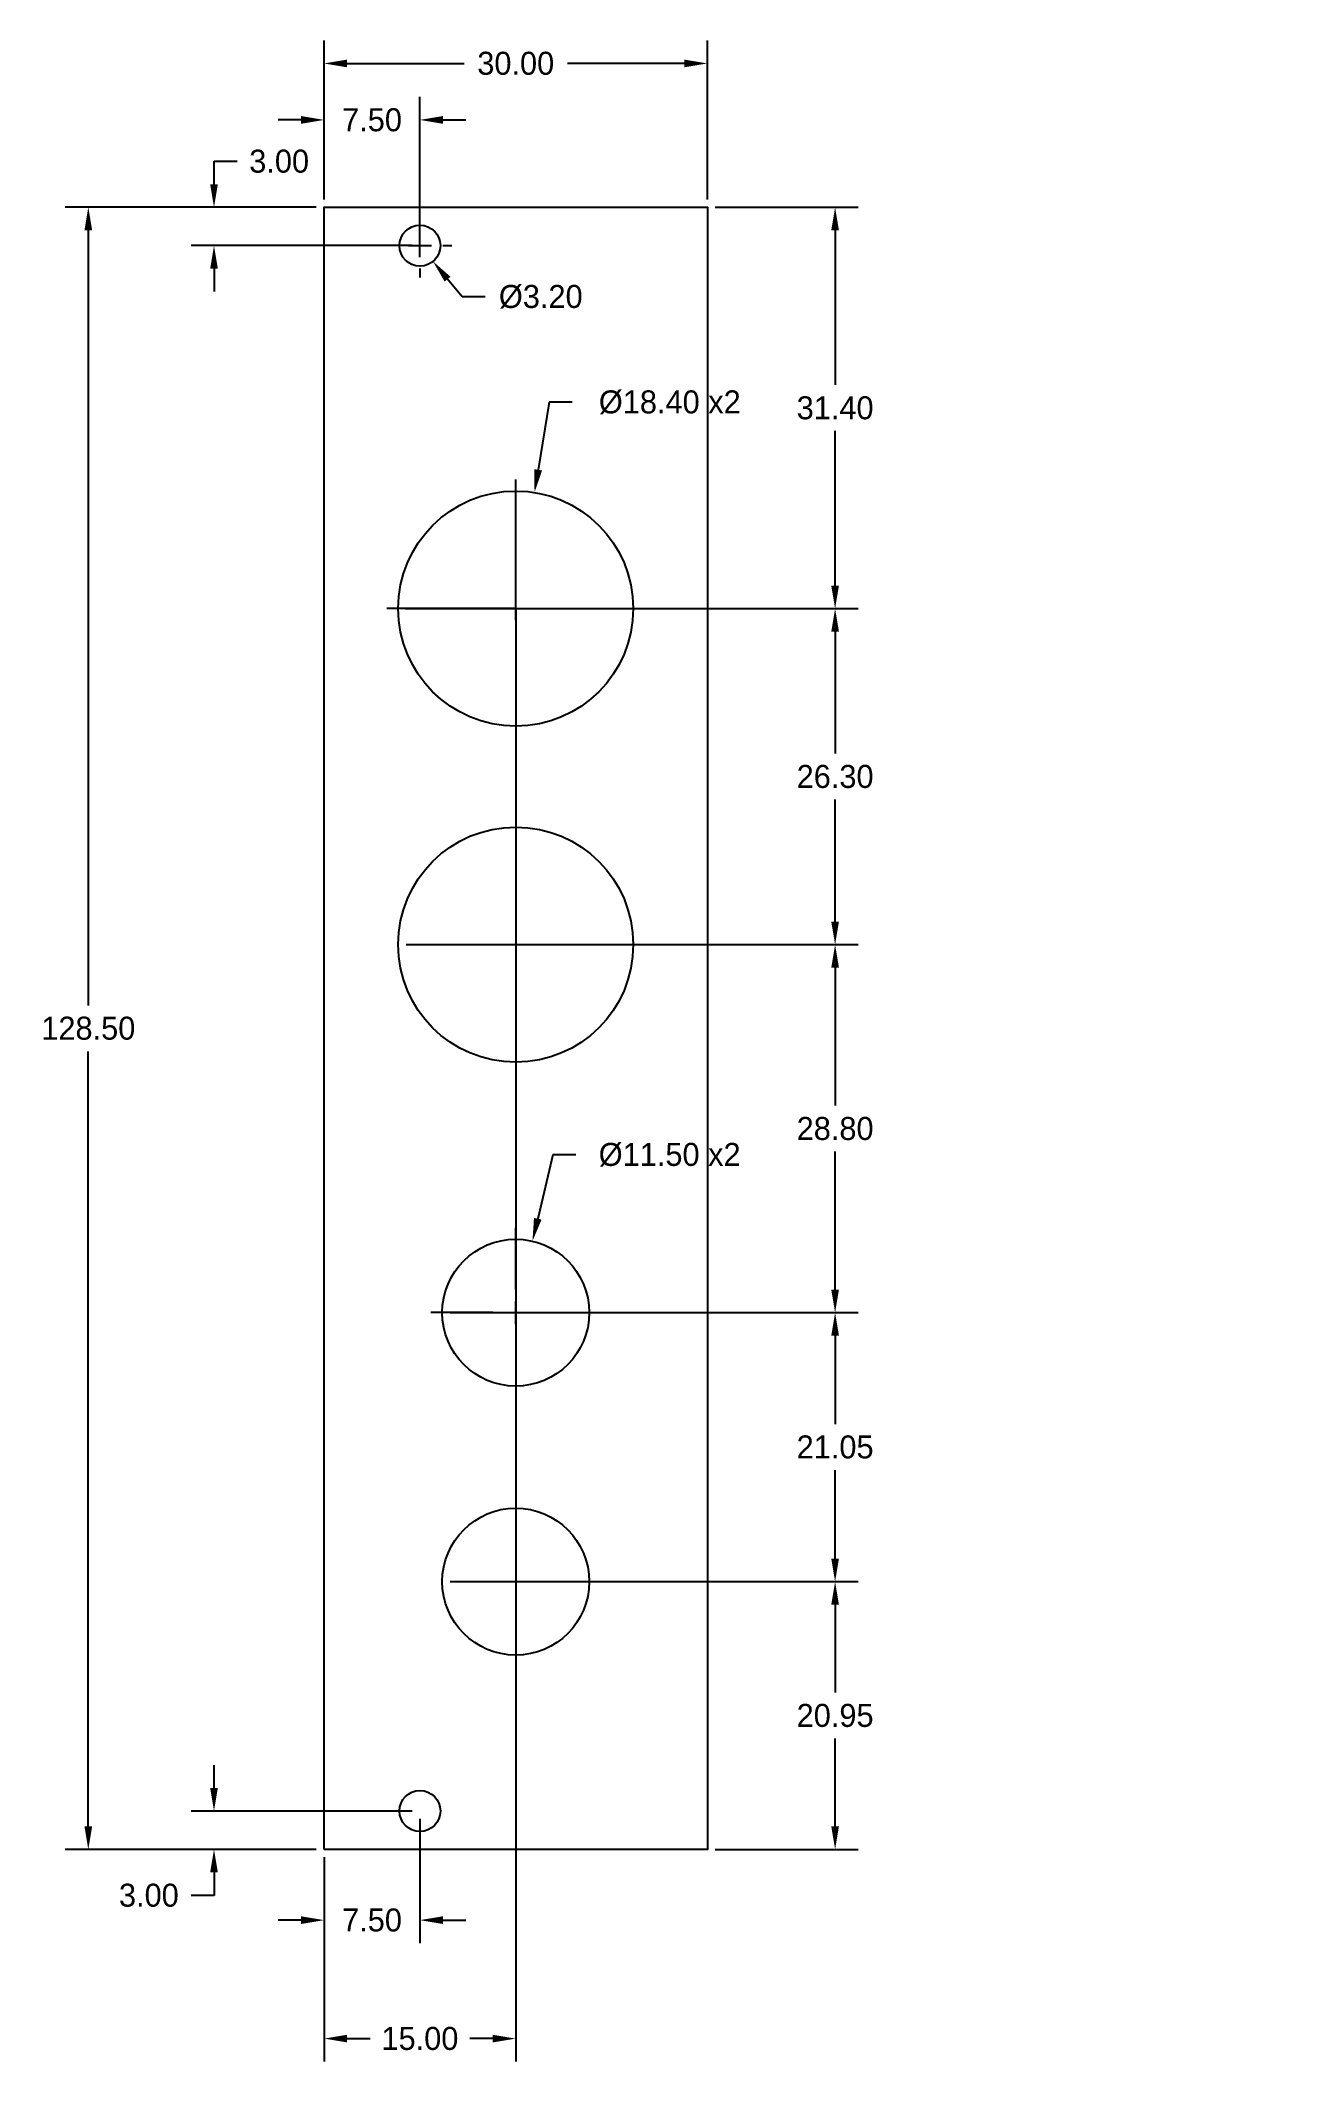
# Model space of a CAD drawing. Header units: millimetres. Extents: x -30 to 67, y -17 to 142.
import ezdxf

# ---------------------------------------------------------------- set-up
doc = ezdxf.new("R2010")
doc.units = ezdxf.units.MM
doc.header["$MEASUREMENT"] = 0
for name, color, linetype in [('Dimensions', 1, 'Continuous'), ('Knobs', 3, 'Continuous'), ('Panel', 7, 'Continuous')]:
    doc.layers.add(name, color=color, linetype=linetype)
doc.dimstyles.get("Standard").update_dxf_attribs({"dimscale": 10, "dimtxt": 0.18, "dimasz": 0.18, "dimexe": 0.18, "dimexo": 0.0625, "dimgap": 0.09, "dimtad": 0, "dimtih": 1, "dimtoh": 1, "dimzin": 0, "dimdsep": 46, "dimtxsty": 'Standard', "dimcen": -0.09, "dimadec": 0, "dimazin": 0, "dimtfac": 1, "dimtdec": 4, "dimtofl": 0, "dimtmove": 0, "dimatfit": 3, "dimfxl": 1, "dimtolj": 1, "dimtzin": 0, "dimarcsym": 0})

# ---------------------------------------------------------------- blocks, each defined once
blk = doc.blocks.new('*D55')
at = {"layer": 'Defpoints', "color": 0}
for p in [(-7.44, 139.76), (-7.44, 128.5), (22.56, 128.5)]:
    blk.add_point(p, dxfattribs=at)
at = {"layer": 'Dimensions', "color": 0, "lineweight": -2}
for p, q in [((-7.44, 129.12), (-7.44, 141.56)), ((22.56, 129.12), (22.56, 141.56)), ((-5.64, 139.76), (3.51, 139.76)), ((20.76, 139.76), (11.61, 139.76))]:
    blk.add_line(p, q, dxfattribs=at)
at = {"layer": 'Dimensions', "color": 0}
for points in [[(-5.64, 140.06), (-5.64, 139.46), (-7.44, 139.76)], [(20.76, 139.46), (20.76, 140.06), (22.56, 139.76)]]:
    blk.add_solid(points, dxfattribs=at)
at = {"layer": 'Dimensions', "color": 0, "insert": (7.56, 139.76), "char_height": 1.8, "attachment_point": 5}
blk.add_mtext('\\A1;30.00', dxfattribs=at)
blk = doc.blocks.new('*D56')
at = {"layer": 'Defpoints', "color": 0}
for p in [(0.06, 135.34), (-7.44, 128.5), (0.06, 125.5)]:
    blk.add_point(p, dxfattribs=at)
at = {"layer": 'Dimensions', "color": 0, "lineweight": -2}
for p, q in [((-7.44, 129.12), (-7.44, 137.14)), ((0.06, 126.12), (0.06, 137.14)), ((-9.24, 135.34), (-11.04, 135.34)), ((1.86, 135.34), (3.66, 135.34))]:
    blk.add_line(p, q, dxfattribs=at)
at = {"layer": 'Dimensions', "color": 0}
for points in [[(-9.24, 135.04), (-9.24, 135.64), (-7.44, 135.34)], [(1.86, 135.64), (1.86, 135.04), (0.06, 135.34)]]:
    blk.add_solid(points, dxfattribs=at)
at = {"layer": 'Dimensions', "color": 0, "insert": (-3.69, 135.34), "char_height": 1.8, "attachment_point": 5}
blk.add_mtext('\\A1;7.50', dxfattribs=at)
blk = doc.blocks.new('*D57')
at = {"layer": 'Defpoints', "color": 0}
for p in [(-16.06, 128.5), (-7.44, 128.5), (0.06, 125.5)]:
    blk.add_point(p, dxfattribs=at)
at = {"layer": 'Dimensions', "color": 0, "lineweight": -2}
for p, q in [((-16.06, 132.1), (-14.26, 132.1)), ((-16.06, 130.3), (-16.06, 132.1)), ((-8.06, 128.5), (-17.86, 128.5)), ((-0.56, 125.5), (-17.86, 125.5)), ((-16.06, 123.7), (-16.06, 121.9))]:
    blk.add_line(p, q, dxfattribs=at)
at = {"layer": 'Dimensions', "color": 0}
for points in [[(-16.36, 130.3), (-15.76, 130.3), (-16.06, 128.5)], [(-15.76, 123.7), (-16.36, 123.7), (-16.06, 125.5)]]:
    blk.add_solid(points, dxfattribs=at)
at = {"layer": 'Dimensions', "color": 0, "insert": (-10.96, 132.1), "char_height": 1.8, "attachment_point": 5}
blk.add_mtext('\\A1;3.00', dxfattribs=at)
blk = doc.blocks.new('*D58')
at = {"layer": 'Defpoints', "color": 0}
for p in [(-7.44, 128.5), (-25.9, 0), (-7.44, 0)]:
    blk.add_point(p, dxfattribs=at)
at = {"layer": 'Dimensions', "color": 0, "lineweight": -2}
for p, q in [((-8.06, 128.5), (-27.7, 128.5)), ((-25.9, 126.7), (-25.9, 66.05)), ((-25.9, 1.8), (-25.9, 62.45)), ((-8.06, 0), (-27.7, 0))]:
    blk.add_line(p, q, dxfattribs=at)
at = {"layer": 'Dimensions', "color": 0}
for points in [[(-25.6, 126.7), (-26.2, 126.7), (-25.9, 128.5)], [(-26.2, 1.8), (-25.6, 1.8), (-25.9, 0)]]:
    blk.add_solid(points, dxfattribs=at)
at = {"layer": 'Dimensions', "color": 0, "insert": (-25.9, 64.25), "char_height": 1.8, "attachment_point": 5}
blk.add_mtext('\\A1;128.50', dxfattribs=at)
blk = doc.blocks.new('*D59')
at = {"layer": 'Defpoints', "color": 0}
for p in [(0.06, 3), (-16.06, 0), (-7.44, 0)]:
    blk.add_point(p, dxfattribs=at)
at = {"layer": 'Dimensions', "color": 0, "lineweight": -2}
for p, q in [((-16.06, 4.8), (-16.06, 6.6)), ((-0.56, 3), (-17.86, 3)), ((-8.06, 0), (-17.86, 0)), ((-16.06, -1.8), (-16.06, -3.6)), ((-16.06, -3.6), (-17.86, -3.6))]:
    blk.add_line(p, q, dxfattribs=at)
at = {"layer": 'Dimensions', "color": 0}
for points in [[(-16.36, 4.8), (-15.76, 4.8), (-16.06, 3)], [(-15.76, -1.8), (-16.36, -1.8), (-16.06, 0)]]:
    blk.add_solid(points, dxfattribs=at)
at = {"layer": 'Dimensions', "color": 0, "insert": (-21.16, -3.6), "char_height": 1.8, "attachment_point": 5}
blk.add_mtext('\\A1;3.00', dxfattribs=at)
blk = doc.blocks.new('*D60')
at = {"layer": 'Defpoints', "color": 0}
for p in [(0.06, 3), (-7.44, 0), (0.06, -5.54)]:
    blk.add_point(p, dxfattribs=at)
at = {"layer": 'Dimensions', "color": 0, "lineweight": -2}
for p, q in [((0.06, 2.38), (0.06, -7.34)), ((-7.44, -0.62), (-7.44, -7.34)), ((-9.24, -5.54), (-11.04, -5.54)), ((1.86, -5.54), (3.66, -5.54))]:
    blk.add_line(p, q, dxfattribs=at)
at = {"layer": 'Dimensions', "color": 0}
for points in [[(-9.24, -5.84), (-9.24, -5.24), (-7.44, -5.54)], [(1.86, -5.24), (1.86, -5.84), (0.06, -5.54)]]:
    blk.add_solid(points, dxfattribs=at)
at = {"layer": 'Dimensions', "color": 0, "insert": (-3.69, -5.54), "char_height": 1.8, "attachment_point": 5}
blk.add_mtext('\\A1;7.50', dxfattribs=at)
blk = doc.blocks.new('*D62')
at = {"layer": 'Defpoints', "color": 0}
for p in [(7.56, 97.1), (-7.44, 0), (-7.44, -14.81)]:
    blk.add_point(p, dxfattribs=at)
at = {"layer": 'Dimensions', "color": 0, "lineweight": -2}
for p, q in [((7.56, 96.47), (7.56, -16.61)), ((-7.44, -0.62), (-7.44, -16.61)), ((-5.64, -14.81), (-3.84, -14.81)), ((5.76, -14.81), (3.96, -14.81))]:
    blk.add_line(p, q, dxfattribs=at)
at = {"layer": 'Dimensions', "color": 0}
for points in [[(-5.64, -14.51), (-5.64, -15.11), (-7.44, -14.81)], [(5.76, -15.11), (5.76, -14.51), (7.56, -14.81)]]:
    blk.add_solid(points, dxfattribs=at)
at = {"layer": 'Dimensions', "color": 0, "insert": (0.06, -14.81), "char_height": 1.8, "attachment_point": 5}
blk.add_mtext('\\A1;15.00', dxfattribs=at)
blk = doc.blocks.new('*D63')
at = {"layer": 'Defpoints', "color": 0}
for p in [(1.81, 20.95), (32.56, 20.95), (22.56, 0)]:
    blk.add_point(p, dxfattribs=at)
at = {"layer": 'Dimensions', "color": 0, "lineweight": -2}
for p, q in [((2.43, 20.95), (34.36, 20.95)), ((32.56, 19.15), (32.56, 12.28)), ((32.56, 1.8), (32.56, 8.67)), ((23.18, 0), (34.36, 0))]:
    blk.add_line(p, q, dxfattribs=at)
at = {"layer": 'Dimensions', "color": 0}
for points in [[(32.86, 19.15), (32.26, 19.15), (32.56, 20.95)], [(32.26, 1.8), (32.86, 1.8), (32.56, 0)]]:
    blk.add_solid(points, dxfattribs=at)
at = {"layer": 'Dimensions', "color": 0, "insert": (32.56, 10.47), "char_height": 1.8, "attachment_point": 5}
blk.add_mtext('\\A1;20.95', dxfattribs=at)
blk = doc.blocks.new('*D64')
at = {"layer": 'Defpoints', "color": 0}
for p in [(1.81, 42), (7.56, 20.95), (32.56, 20.95)]:
    blk.add_point(p, dxfattribs=at)
at = {"layer": 'Dimensions', "color": 0, "lineweight": -2}
for p, q in [((2.43, 42), (34.36, 42)), ((32.56, 40.2), (32.56, 33.27)), ((32.56, 22.75), (32.56, 29.68)), ((8.18, 20.95), (34.36, 20.95))]:
    blk.add_line(p, q, dxfattribs=at)
at = {"layer": 'Dimensions', "color": 0}
for points in [[(32.86, 40.2), (32.26, 40.2), (32.56, 42)], [(32.26, 22.75), (32.86, 22.75), (32.56, 20.95)]]:
    blk.add_solid(points, dxfattribs=at)
at = {"layer": 'Dimensions', "color": 0, "insert": (32.56, 31.48), "char_height": 1.8, "attachment_point": 5}
blk.add_mtext('\\A1;21.05', dxfattribs=at)
blk = doc.blocks.new('*D65')
at = {"layer": 'Defpoints', "color": 0}
for p in [(-1.64, 70.8), (7.56, 42), (32.56, 42)]:
    blk.add_point(p, dxfattribs=at)
at = {"layer": 'Dimensions', "color": 0, "lineweight": -2}
for p, q in [((-1.02, 70.8), (34.36, 70.8)), ((32.56, 69), (32.56, 58.2)), ((32.56, 43.8), (32.56, 54.6)), ((8.18, 42), (34.36, 42))]:
    blk.add_line(p, q, dxfattribs=at)
at = {"layer": 'Dimensions', "color": 0}
for points in [[(32.86, 69), (32.26, 69), (32.56, 70.8)], [(32.26, 43.8), (32.86, 43.8), (32.56, 42)]]:
    blk.add_solid(points, dxfattribs=at)
at = {"layer": 'Dimensions', "color": 0, "insert": (32.56, 56.4), "char_height": 1.8, "attachment_point": 5}
blk.add_mtext('\\A1;28.80', dxfattribs=at)
blk = doc.blocks.new('*D66')
at = {"layer": 'Defpoints', "color": 0}
for p in [(-1.64, 97.1), (7.56, 70.8), (32.56, 70.8)]:
    blk.add_point(p, dxfattribs=at)
at = {"layer": 'Dimensions', "color": 0, "lineweight": -2}
for p, q in [((-1.02, 97.1), (34.36, 97.1)), ((32.56, 95.3), (32.56, 85.75)), ((32.56, 72.6), (32.56, 82.15)), ((8.18, 70.8), (34.36, 70.8))]:
    blk.add_line(p, q, dxfattribs=at)
at = {"layer": 'Dimensions', "color": 0}
for points in [[(32.86, 95.3), (32.26, 95.3), (32.56, 97.1)], [(32.26, 72.6), (32.86, 72.6), (32.56, 70.8)]]:
    blk.add_solid(points, dxfattribs=at)
at = {"layer": 'Dimensions', "color": 0, "insert": (32.56, 83.95), "char_height": 1.8, "attachment_point": 5}
blk.add_mtext('\\A1;26.30', dxfattribs=at)
blk = doc.blocks.new('*D67')
at = {"layer": 'Defpoints', "color": 0}
for p in [(22.56, 128.5), (32.56, 128.5), (-1.73, 97.1)]:
    blk.add_point(p, dxfattribs=at)
at = {"layer": 'Dimensions', "color": 0, "lineweight": -2}
for p, q in [((23.18, 128.5), (34.36, 128.5)), ((32.56, 126.7), (32.56, 114.6)), ((32.56, 98.9), (32.56, 111)), ((-1.1, 97.1), (34.36, 97.1))]:
    blk.add_line(p, q, dxfattribs=at)
at = {"layer": 'Dimensions', "color": 0}
for points in [[(32.86, 126.7), (32.26, 126.7), (32.56, 128.5)], [(32.26, 98.9), (32.86, 98.9), (32.56, 97.1)]]:
    blk.add_solid(points, dxfattribs=at)
at = {"layer": 'Dimensions', "color": 0, "insert": (32.56, 112.8), "char_height": 1.8, "attachment_point": 5}
blk.add_mtext('\\A1;31.40', dxfattribs=at)
blk = doc.blocks.new('*D68')
at = {"layer": 'Defpoints', "color": 0}
for p in [(-0.96, 126.73), (1.08, 124.27)]:
    blk.add_point(p, dxfattribs=at)
at = {"layer": 'Dimensions', "color": 0}
for p, q in [((0.06, 127.3), (0.06, 128)), ((-1.74, 125.5), (-2.44, 125.5)), ((-0.84, 125.5), (0.96, 125.5)), ((0.06, 124.6), (0.06, 126.4)), ((1.86, 125.5), (2.56, 125.5)), ((0.06, 123.7), (0.06, 123))]:
    blk.add_line(p, q, dxfattribs=at)
at = {"layer": 'Dimensions', "color": 0, "lineweight": -2}
for p, q in [((3.37, 121.49), (2.22, 122.88)), ((5.17, 121.49), (3.37, 121.49))]:
    blk.add_line(p, q, dxfattribs=at)
at = {"layer": 'Dimensions', "color": 0}
blk.add_solid([(2.45, 123.07), (1.99, 122.69), (1.08, 124.27)], dxfattribs=at)
at = {"layer": 'Dimensions', "color": 0, "insert": (9.52, 121.49), "char_height": 1.8, "attachment_point": 5}
blk.add_mtext('\\A1;%%c3.20', dxfattribs=at)
blk = doc.blocks.new('*D69')
at = {"layer": 'Defpoints', "color": 0}
for p in [(9.03, 106.18), (6.09, 88.02)]:
    blk.add_point(p, dxfattribs=at)
at = {"layer": 'Dimensions', "color": 0, "lineweight": -2}
for p, q in [((10.17, 113.24), (9.32, 107.96)), ((11.97, 113.24), (10.17, 113.24))]:
    blk.add_line(p, q, dxfattribs=at)
at = {"layer": 'Dimensions', "color": 0}
for p, q in [((7.56, 98.9), (7.56, 107.2)), ((5.76, 97.1), (-2.54, 97.1)), ((6.66, 97.1), (8.46, 97.1)), ((7.56, 96.2), (7.56, 98)), ((9.36, 97.1), (17.66, 97.1)), ((7.56, 95.3), (7.56, 87))]:
    blk.add_line(p, q, dxfattribs=at)
blk.add_solid([(9.02, 108.01), (9.62, 107.91), (9.03, 106.18)], dxfattribs=at)
at = {"layer": 'Dimensions', "color": 0, "insert": (19.62, 113.24), "char_height": 1.8, "attachment_point": 5}
blk.add_mtext('\\A1;%%c18.40 x2', dxfattribs=at)
blk = doc.blocks.new('*D70')
at = {"layer": 'Defpoints', "color": 0}
for p in [(8.87, 47.6), (6.25, 36.4)]:
    blk.add_point(p, dxfattribs=at)
at = {"layer": 'Dimensions', "color": 0, "lineweight": -2}
for p, q in [((10.46, 54.35), (9.29, 49.35)), ((12.26, 54.35), (10.46, 54.35))]:
    blk.add_line(p, q, dxfattribs=at)
at = {"layer": 'Dimensions', "color": 0}
for p, q in [((7.56, 43.8), (7.56, 48.65)), ((7.56, 41.1), (7.56, 42.9)), ((5.76, 42), (0.91, 42)), ((6.66, 42), (8.46, 42)), ((9.36, 42), (14.21, 42)), ((7.56, 40.2), (7.56, 35.35))]:
    blk.add_line(p, q, dxfattribs=at)
blk.add_solid([(8.99, 49.42), (9.58, 49.28), (8.87, 47.6)], dxfattribs=at)
at = {"layer": 'Dimensions', "color": 0, "insert": (19.61, 54.35), "char_height": 1.8, "attachment_point": 5}
blk.add_mtext('\\A1;%%c11.50 x2', dxfattribs=at)

msp = doc.modelspace()

# ---------------------------------------------------------------- linework, layer by layer
at = {"layer": 'Dimensions'}
for q in [(7.56, 106.39), (-1.73, 97.1), (16.85, 97.1), (7.56, 87.81)]:
    msp.add_line((7.56, 97.1), q, dxfattribs=at)
at = {"layer": 'Knobs'}
for centre in [(67.12, 101.22), (20.765, 17.4)]:
    msp.add_circle(centre, 0, dxfattribs=at)
at = {"layer": 'Panel'}
msp.add_lwpolyline([(-7.44, 0), (-7.44, 128.5), (22.56, 128.5), (22.56, 0)], close=True, dxfattribs=at)
for centre, radius in [((0.06, 125.5), 1.6), ((7.56, 97.1), 9.2), ((7.56, 70.8), 9.2), ((7.56, 42), 5.75), ((7.56, 20.95), 5.75), ((0.06, 3), 1.6)]:
    msp.add_circle(centre, radius, dxfattribs=at)

# ---------------------------------------------------------------- dimensions: what is measured, and where the dimension line sits
at = {"layer": 'Dimensions'}
for base, p1, p2, picture, middle in [((-7.44, 139.761), (22.56, 128.5), (-7.44, 128.5), '*D55', (7.56, 139.761)), ((0.06, 135.343), (-7.44, 128.5), (0.06, 125.5), '*D56', (-3.69, 135.343)), ((-7.44, -14.808), (7.56, 97.1), (-7.44, 0), '*D62', (0.06, -14.808)), ((0.06, -5.54), (-7.44, 0), (0.06, 3), '*D60', (-3.69, -5.54))]:
    dim = msp.add_linear_dim(base=base, p1=p1, p2=p2, dimstyle='Standard', dxfattribs=at)
    dim.commit()
    dim.dimension.update_dxf_attribs({"geometry": picture, "text_midpoint": middle})
for base, p1, p2, picture, middle in [((-16.062, 128.5), (0.06, 125.5), (-7.44, 128.5), '*D57', (-10.962, 132.1)), ((-25.901, 0), (-7.44, 128.5), (-7.44, 0), '*D58', (-25.901, 64.25)), ((32.562, 128.5), (-1.73, 97.1), (22.56, 128.5), '*D67', (32.562, 112.8)), ((32.562, 70.8), (-1.64, 97.1), (7.56, 70.8), '*D66', (32.562, 83.95)), ((32.562, 42), (-1.64, 70.8), (7.56, 42), '*D65', (32.562, 56.4)), ((32.562, 20.95), (1.81, 42), (7.56, 20.95), '*D64', (32.562, 31.475)), ((32.562, 20.95), (22.56, 0), (1.81, 20.95), '*D63', (32.562, 10.475)), ((-16.062, 0), (0.06, 3), (-7.44, 0), '*D59', (-21.162, -3.6))]:
    dim = msp.add_linear_dim(base=base, p1=p1, p2=p2, angle=90, dimstyle='Standard', dxfattribs=at)
    dim.commit()
    dim.dimension.update_dxf_attribs({"geometry": picture, "text_midpoint": middle})
dim = msp.add_diameter_dim_2p(p1=(-0.957, 126.735), p2=(1.077, 124.265), dimstyle='Standard', dxfattribs=at)
dim.commit()
dim.dimension.update_dxf_attribs({"geometry": '*D68', "text_midpoint": (9.516, 121.486), "dimtype": 163})
for p1, p2, picture, middle in [((6.089, 88.018), (9.031, 106.182), '*D69', (19.625, 113.239)), ((6.245, 36.402), (8.875, 47.598), '*D70', (19.61, 54.349))]:
    dim = msp.add_diameter_dim_2p(p1=p1, p2=p2, dimstyle='Standard', override={"dimpost": '<> x2'}, dxfattribs=at)
    dim.commit()
    dim.dimension.update_dxf_attribs({"geometry": picture, "text_midpoint": middle, "dimtype": 163})

doc.saveas('drawing.dxf')
